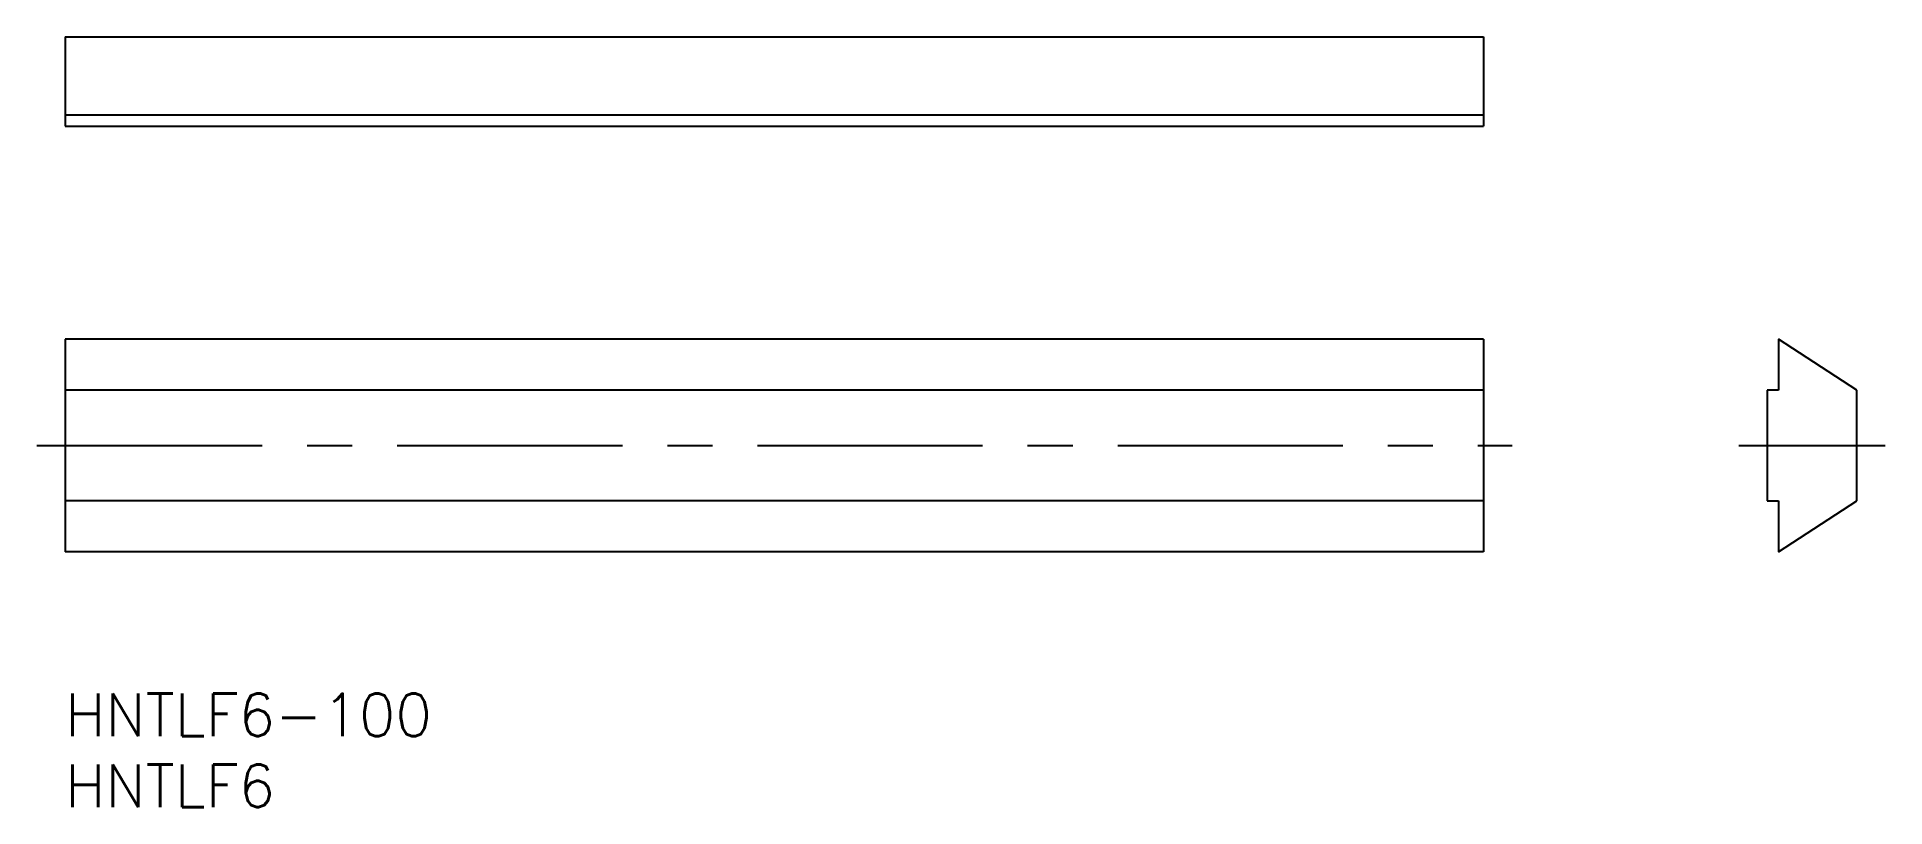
# Model space of a CAD drawing. Extents: x -2 to 128, y -8 to 46.
import ezdxf

# ---------------------------------------------------------------- set-up
doc = ezdxf.new("R2010")
doc.units = 0
doc.header["$LTSCALE"] = 0.5
doc.linetypes.add('CENTER', pattern=[50.8, 31.75, -6.35, 6.35, -6.35])
for name, color, linetype in [('MSM_CENTER', 1, 'CENTER'), ('MSM_CONTINUOUS', 7, 'CONTINUOUS'), ('MSM_PART_NUMBER', 7, 'CONTINUOUS')]:
    doc.layers.add(name, color=color, linetype=linetype)
doc.styles.get("Standard").update_dxf_attribs({"font": 'txt.shx', "height": 3, "bigfont": 'bigfont.shx'})

# ---------------------------------------------------------------- blocks, each defined once
blk = doc.blocks.new('*U12')
at = {"layer": 'MSM_PART_NUMBER'}
blk.add_text('HNTLF6-100', height=3, dxfattribs=at).set_placement((0, -3))
blk = doc.blocks.new('*U13')
at = {"layer": 'MSM_PART_NUMBER'}
blk.add_text('HNTLF6', height=3, dxfattribs=at).set_placement((0, -8))

msp = doc.modelspace()

# ---------------------------------------------------------------- linework, layer by layer
at = {"layer": 'MSM_CENTER'}
for p, q in [((-2, 17.5), (102, 17.5)), ((118, 17.5), (128.3, 17.5))]:
    msp.add_line(p, q, dxfattribs=at)
at = {"layer": 'MSM_CONTINUOUS'}
for p, q in [((0, 46.3), (100, 46.3)), ((0, 46.3), (0, 40)), ((100, 46.3), (100, 40)), ((0, 40.8), (100, 40.8)), ((0, 40), (100, 40)), ((100, 25), (0, 25)), ((0, 25), (0, 10)), ((100, 25), (100, 10)), ((126.3, 21.4), (120.8, 25)), ((120.8, 25), (120.8, 21.4)), ((100, 21.4), (0, 21.4)), ((120.8, 21.4), (120, 21.4)), ((120, 21.4), (120, 13.6)), ((126.3, 13.6), (126.3, 21.4)), ((100, 13.6), (0, 13.6)), ((120, 13.6), (120.8, 13.6)), ((120.8, 13.6), (120.8, 10)), ((120.8, 10), (126.3, 13.6)), ((100, 10), (0, 10))]:
    msp.add_line(p, q, dxfattribs=at)

# ---------------------------------------------------------------- block references
for name in ['*U12', '*U13']:
    msp.add_blockref(name, (0, 0), dxfattribs=at)

doc.saveas('drawing.dxf')
